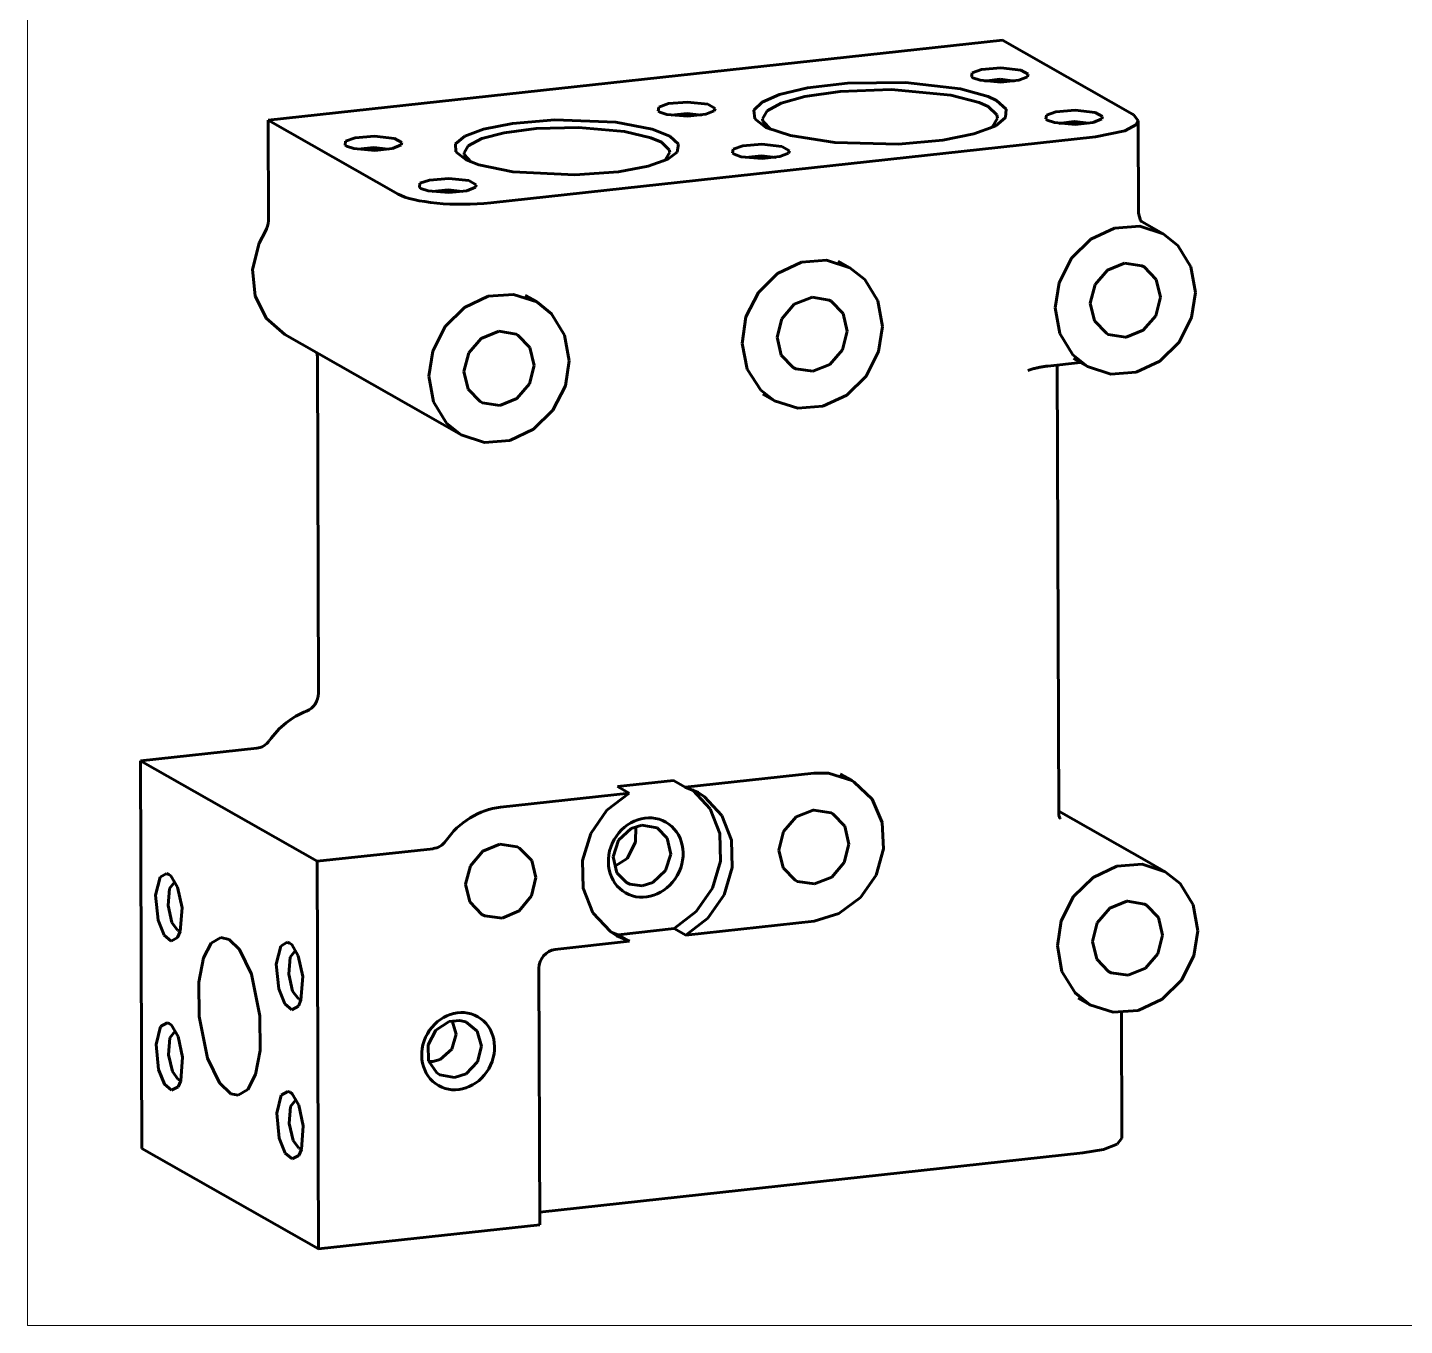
# Model space of a CAD drawing. Header units: millimetres. Extents: x 0 to 297, y 0 to 210.
# Drawn here: x 0 to 117.1, y 0 to 110.4 of the extents above; entities that cross this region are included whole.
import ezdxf

# ---------------------------------------------------------------- set-up
doc = ezdxf.new("R2010")
doc.units = ezdxf.units.MM
doc.linetypes.add('K5LT_BASIC', pattern=[0])
doc.linetypes.add('K5LT_THIN', pattern=[0])
doc.layers.add('Системный слой (1)', color=7, linetype='Continuous', true_color=0x909090)

# ---------------------------------------------------------------- blocks, each defined once
blk = doc.blocks.new('U0')
at = {"layer": 'Системный слой (1)', "color": 5, "linetype": 'K5LT_BASIC', "lineweight": 60, "true_color": 0x0000ff}
for p, q in [((65.38, 43.25), (66.83, 43.83)), ((66.83, 43.83), (66.89, 43.84)), ((66.89, 43.84), (68.35, 43.6)), ((68.35, 43.6), (68.51, 43.52)), ((68.51, 43.52), (69.53, 42.46)), ((64.32, 42.01), (65.38, 43.25)), ((69.53, 42.46), (69.88, 40.95)), ((63.91, 40.43), (64.32, 42.01)), ((64.27, 38.92), (63.91, 40.43)), ((69.88, 40.95), (69.48, 39.37)), ((65.29, 37.87), (64.27, 38.92)), ((69.48, 39.37), (68.41, 38.13)), ((65.5, 37.76), (65.29, 37.87)), ((66.96, 37.55), (65.5, 37.76)), ((68.41, 38.13), (66.96, 37.55))]:
    blk.add_line(p, q, dxfattribs=at)
blk = doc.blocks.new('U1')
at = {"layer": 'Системный слой (1)', "color": 5, "linetype": 'K5LT_BASIC', "lineweight": 60, "true_color": 0x0000ff}
for p, q in [((12.11, 24.47), (12.56, 25.03)), ((12.56, 25.03), (12.58, 25.03)), ((12.58, 25.03), (12.6, 25.03)), ((12, 23.01), (12.11, 24.47)), ((12.33, 21.59), (12, 23.01)), ((12.81, 20.92), (12.33, 21.59))]:
    blk.add_line(p, q, dxfattribs=at)
blk = doc.blocks.new('U2')
at = {"layer": 'Системный слой (1)', "color": 5, "linetype": 'K5LT_BASIC', "lineweight": 60, "true_color": 0x0000ff}
for p, q in [((34.43, 96.44), (35.79, 96.59)), ((35.79, 96.59), (37, 96.45))]:
    blk.add_line(p, q, dxfattribs=at)
blk = doc.blocks.new('U3')
at = {"layer": 'Системный слой (1)', "color": 5, "linetype": 'K5LT_BASIC', "lineweight": 60, "true_color": 0x0000ff}
for p, q in [((50.28, 41.27), (51.35, 42.27)), ((51.35, 42.27), (52.27, 42.56)), ((52.27, 42.56), (53.55, 42.32)), ((53.55, 42.32), (53.59, 42.29)), ((53.59, 42.29), (54.41, 41.46)), ((49.83, 39.87), (50.28, 41.27)), ((54.41, 41.46), (54.72, 40.09)), ((50.14, 38.51), (49.83, 39.87)), ((54.72, 40.09), (54.26, 38.69)), ((54.26, 38.69), (53.2, 37.69)), ((50.96, 37.67), (50.14, 38.51)), ((51.24, 37.53), (50.96, 37.67)), ((52.28, 37.4), (51.24, 37.53)), ((53.2, 37.69), (52.28, 37.4))]:
    blk.add_line(p, q, dxfattribs=at)
blk = doc.blocks.new('U4')
at = {"layer": 'Системный слой (1)', "color": 5, "linetype": 'K5LT_BASIC', "lineweight": 60, "true_color": 0x0000ff}
for p, q in [((59.98, 99.7), (60.02, 100.05)), ((60.1, 99.62), (59.98, 99.7)), ((60.02, 100.05), (60.84, 100.34)), ((60.71, 99.41), (60.1, 99.62)), ((60.84, 100.34), (62.47, 100.47)), ((62.47, 100.47), (64.18, 100.28)), ((64.74, 99.72), (64.01, 99.42)), ((64.18, 100.28), (64.81, 99.92)), ((64.81, 99.92), (64.74, 99.72)), ((62.49, 99.26), (60.71, 99.41)), ((64.01, 99.42), (62.49, 99.26))]:
    blk.add_line(p, q, dxfattribs=at)
blk = doc.blocks.new('U5')
at = {"layer": 'Системный слой (1)', "color": 5, "linetype": 'K5LT_BASIC', "lineweight": 60, "true_color": 0x0000ff}
for p, q in [((94.5, 94.62), (94.69, 93.99)), ((94.69, 93.99), (94.76, 93.91))]:
    blk.add_line(p, q, dxfattribs=at)
blk = doc.blocks.new('U6')
at = {"layer": 'Системный слой (1)', "color": 5, "linetype": 'K5LT_BASIC', "lineweight": 60, "true_color": 0x0000ff}
for p, q in [((91, 34.25), (92.06, 35.49)), ((92.06, 35.49), (93.51, 36.08)), ((93.51, 36.08), (93.57, 36.08)), ((93.57, 36.08), (95.03, 35.84)), ((95.03, 35.84), (95.18, 35.76)), ((95.18, 35.76), (96.21, 34.7)), ((90.59, 32.67), (91, 34.25)), ((96.21, 34.7), (96.56, 33.19)), ((96.56, 33.19), (96.16, 31.61)), ((90.95, 31.17), (90.59, 32.67)), ((91.97, 30.11), (90.95, 31.17)), ((96.16, 31.61), (95.09, 30.38)), ((92.18, 30), (91.97, 30.11)), ((93.64, 29.79), (92.18, 30)), ((95.09, 30.38), (93.64, 29.79))]:
    blk.add_line(p, q, dxfattribs=at)
blk = doc.blocks.new('U7')
at = {"layer": 'Системный слой (1)', "color": 5, "linetype": 'K5LT_BASIC', "lineweight": 60, "true_color": 0x0000ff}
for p, q in [((21.21, 18.05), (21.59, 19.58)), ((21.59, 19.58), (22.14, 19.9)), ((22.14, 19.9), (22.33, 19.84)), ((22.33, 19.84), (22.51, 19.7)), ((22.51, 19.7), (23.07, 18.75)), ((23.07, 18.75), (23.46, 16.99)), ((21.41, 15.94), (21.21, 18.05)), ((23.46, 16.99), (23.31, 14.96)), ((21.93, 14.66), (21.41, 15.94)), ((22.52, 14.16), (21.93, 14.66)), ((23.08, 14.46), (22.52, 14.16)), ((23.31, 14.96), (23.08, 14.46))]:
    blk.add_line(p, q, dxfattribs=at)
blk = doc.blocks.new('U8')
at = {"layer": 'Системный слой (1)', "color": 5, "linetype": 'K5LT_BASIC', "lineweight": 60, "true_color": 0x0000ff}
for p, q in [((13.03, 20.87), (12.81, 20.92)), ((13.06, 20.87), (13.03, 20.87))]:
    blk.add_line(p, q, dxfattribs=at)
blk = doc.blocks.new('U9')
at = {"layer": 'Системный слой (1)', "color": 5, "linetype": 'K5LT_BASIC', "lineweight": 60, "true_color": 0x0000ff}
for p, q in [((64.17, 85.63), (65.23, 86.86)), ((65.23, 86.86), (66.68, 87.45)), ((66.68, 87.45), (66.74, 87.46)), ((66.74, 87.46), (68.2, 87.22)), ((68.2, 87.22), (68.36, 87.13)), ((68.36, 87.13), (69.38, 86.07)), ((63.76, 84.05), (64.17, 85.63)), ((69.38, 86.07), (69.73, 84.57)), ((69.73, 84.57), (69.33, 82.99)), ((64.12, 82.54), (63.76, 84.05)), ((65.14, 81.48), (64.12, 82.54)), ((69.33, 82.99), (68.26, 81.75)), ((65.35, 81.38), (65.14, 81.48)), ((66.81, 81.16), (65.35, 81.38)), ((68.26, 81.75), (66.81, 81.16))]:
    blk.add_line(p, q, dxfattribs=at)
blk = doc.blocks.new('U10')
at = {"layer": 'Системный слой (1)', "color": 5, "linetype": 'K5LT_BASIC', "lineweight": 60, "true_color": 0x0000ff}
for p, q in [((16.45, 33.01), (15.63, 32.52)), ((17.16, 32.84), (16.45, 33.01)), ((18.04, 31.97), (17.16, 32.84)), ((15.63, 32.52), (14.98, 31.26)), ((19.05, 29.87), (18.04, 31.97)), ((14.98, 31.26), (14.58, 29.21)), ((19.77, 26.33), (19.05, 29.87)), ((14.58, 29.21), (14.59, 26.27)), ((14.59, 26.27), (15.32, 22.73)), ((19.79, 23.39), (19.77, 26.33)), ((15.32, 22.73), (16.32, 20.63)), ((19.39, 21.34), (19.79, 23.39)), ((18.74, 20.08), (19.39, 21.34)), ((16.32, 20.63), (17.3, 19.71)), ((17.91, 19.59), (18.74, 20.08)), ((17.3, 19.71), (17.91, 19.59))]:
    blk.add_line(p, q, dxfattribs=at)
blk = doc.blocks.new('U11')
at = {"layer": 'Системный слой (1)', "color": 5, "linetype": 'K5LT_BASIC', "lineweight": 60, "true_color": 0x0000ff}
for p, q in [((12.99, 33.57), (12.77, 33.62)), ((13.01, 33.57), (12.99, 33.57))]:
    blk.add_line(p, q, dxfattribs=at)
blk = doc.blocks.new('U12')
at = {"layer": 'Системный слой (1)', "color": 5, "linetype": 'K5LT_BASIC', "lineweight": 60, "true_color": 0x0000ff}
for p, q in [((99.22, 31.45), (99.55, 33.58)), ((87.61, 32.28), (88, 30.1)), ((98.16, 29.37), (99.22, 31.45)), ((88, 30.1), (89.11, 28.28)), ((96.51, 27.75), (98.16, 29.37)), ((89.11, 28.28), (90.36, 27.28)), ((90.36, 27.28), (92.35, 26.64)), ((94.49, 26.8), (96.51, 27.75)), ((92.35, 26.64), (94.49, 26.8))]:
    blk.add_line(p, q, dxfattribs=at)
blk = doc.blocks.new('U13')
at = {"layer": 'Системный слой (1)', "color": 5, "linetype": 'K5LT_BASIC', "lineweight": 60, "true_color": 0x0000ff}
for p, q in [((38.59, 83.96), (40.04, 84.55)), ((40.04, 84.55), (40.1, 84.56)), ((40.1, 84.56), (41.56, 84.31)), ((37.53, 82.72), (38.59, 83.96)), ((41.56, 84.31), (41.71, 84.23)), ((41.71, 84.23), (42.74, 83.17)), ((42.74, 83.17), (43.09, 81.66)), ((37.12, 81.15), (37.53, 82.72)), ((37.48, 79.64), (37.12, 81.15)), ((43.09, 81.66), (42.69, 80.09)), ((42.69, 80.09), (41.62, 78.85)), ((38.5, 78.58), (37.48, 79.64)), ((38.71, 78.47), (38.5, 78.58)), ((41.62, 78.85), (40.17, 78.26)), ((40.17, 78.26), (38.71, 78.47))]:
    blk.add_line(p, q, dxfattribs=at)
blk = doc.blocks.new('U14')
at = {"layer": 'Системный слой (1)', "color": 5, "linetype": 'K5LT_BASIC', "lineweight": 60, "true_color": 0x0000ff}
for p, q in [((65.84, 90.44), (63.81, 89.49)), ((67.98, 90.61), (65.84, 90.44)), ((69.96, 89.96), (67.98, 90.61)), ((63.81, 89.49), (62.17, 87.87)), ((71.22, 88.96), (69.96, 89.96)), ((62.17, 87.87), (61.11, 85.79)), ((72.33, 87.14), (71.22, 88.96)), ((72.72, 84.96), (72.33, 87.14)), ((61.11, 85.79), (60.78, 83.52)), ((72.39, 82.83), (72.72, 84.96)), ((60.78, 83.52), (61.22, 81.35)), ((71.33, 80.75), (72.39, 82.83)), ((61.22, 81.35), (62.37, 79.56)), ((69.69, 79.13), (71.33, 80.75)), ((62.37, 79.56), (63.54, 78.66)), ((63.54, 78.66), (65.52, 78.01)), ((67.66, 78.18), (69.69, 79.13)), ((65.52, 78.01), (67.66, 78.18))]:
    blk.add_line(p, q, dxfattribs=at)
blk = doc.blocks.new('U15')
at = {"layer": 'Системный слой (1)', "color": 5, "linetype": 'K5LT_BASIC', "lineweight": 60, "true_color": 0x0000ff}
for p, q in [((86.67, 102.95), (87.48, 103.24)), ((87.48, 103.24), (89.11, 103.37)), ((89.11, 103.37), (90.82, 103.18)), ((90.82, 103.18), (91.45, 102.83)), ((86.62, 102.61), (86.67, 102.95)), ((86.74, 102.52), (86.62, 102.61)), ((87.35, 102.31), (86.74, 102.52)), ((89.13, 102.16), (87.35, 102.31)), ((90.65, 102.33), (89.13, 102.16)), ((91.38, 102.62), (90.65, 102.33)), ((91.45, 102.83), (91.38, 102.62))]:
    blk.add_line(p, q, dxfattribs=at)
blk = doc.blocks.new('U16')
at = {"layer": 'Системный слой (1)', "color": 5, "linetype": 'K5LT_BASIC', "lineweight": 60, "true_color": 0x0000ff}
for p, q in [((66.35, 105.27), (69.76, 105.67)), ((69.76, 105.67), (74.69, 105.72)), ((74.69, 105.72), (79.38, 105.19)), ((62.48, 104.06), (63.98, 104.71)), ((63.98, 104.71), (66.35, 105.27)), ((79.38, 105.19), (81.73, 104.53)), ((81.73, 104.53), (82.44, 104.2)), ((61.78, 103.36), (62.48, 104.06)), ((61.88, 102.63), (61.78, 103.36)), ((82.44, 104.2), (83.24, 103.47)), ((83.24, 103.47), (83.2, 102.75)), ((62.82, 101.91), (61.88, 102.63)), ((62.89, 101.88), (62.82, 101.91)), ((82.23, 101.98), (80.49, 101.35)), ((82.36, 102.05), (82.23, 101.98)), ((83.2, 102.75), (82.36, 102.05)), ((64.91, 101.21), (62.89, 101.88)), ((68.67, 100.62), (64.91, 101.21)), ((77.86, 100.82), (74.1, 100.49)), ((80.49, 101.35), (77.86, 100.82)), ((74.1, 100.49), (68.67, 100.62))]:
    blk.add_line(p, q, dxfattribs=at)
blk = doc.blocks.new('U17')
at = {"layer": 'Системный слой (1)', "color": 5, "linetype": 'K5LT_BASIC', "lineweight": 60, "true_color": 0x0000ff}
for p, q in [((53.66, 103.3), (53.7, 103.64)), ((53.78, 103.21), (53.66, 103.3)), ((53.7, 103.64), (54.52, 103.93)), ((54.39, 103), (53.78, 103.21)), ((54.52, 103.93), (56.15, 104.06)), ((56.15, 104.06), (57.86, 103.87)), ((58.42, 103.31), (57.69, 103.02)), ((57.86, 103.87), (58.49, 103.52)), ((58.49, 103.52), (58.42, 103.31)), ((56.17, 102.86), (54.39, 103)), ((57.69, 103.02), (56.17, 102.86))]:
    blk.add_line(p, q, dxfattribs=at)
blk = doc.blocks.new('U18')
at = {"layer": 'Системный слой (1)', "color": 5, "linetype": 'K5LT_BASIC', "lineweight": 60, "true_color": 0x0000ff}
for p, q in [((39.19, 87.54), (37.17, 86.58)), ((41.34, 87.7), (39.19, 87.54)), ((43.32, 87.06), (41.34, 87.7)), ((44.58, 86.06), (43.32, 87.06)), ((37.17, 86.58), (35.52, 84.96)), ((45.69, 84.24), (44.58, 86.06)), ((35.52, 84.96), (34.47, 82.88)), ((46.08, 82.06), (45.69, 84.24)), ((34.47, 82.88), (34.14, 80.75))]:
    blk.add_line(p, q, dxfattribs=at)
blk = doc.blocks.new('U19')
at = {"layer": 'Системный слой (1)', "color": 5, "linetype": 'K5LT_BASIC', "lineweight": 60, "true_color": 0x0000ff}
for p, q in [((57.04, 45.32), (55.94, 45.8)), ((57.58, 44.97), (57.04, 45.32)), ((59.06, 43.37), (57.58, 44.97)), ((59.88, 41.28), (59.06, 43.37)), ((59.94, 38.94), (59.88, 41.28)), ((59.25, 36.63), (59.94, 38.94)), ((57.87, 34.64), (59.25, 36.63)), ((55.99, 33.2), (57.87, 34.64))]:
    blk.add_line(p, q, dxfattribs=at)
blk = doc.blocks.new('U20')
at = {"layer": 'Системный слой (1)', "color": 5, "linetype": 'K5LT_BASIC', "lineweight": 60, "true_color": 0x0000ff}
for p, q in [((37.48, 100.34), (38.66, 100.95)), ((38.66, 100.95), (40.54, 101.45)), ((40.54, 101.45), (43.26, 101.81)), ((43.26, 101.81), (46.87, 101.9)), ((46.87, 101.9), (50.78, 101.56)), ((50.78, 101.56), (53.03, 101.03)), ((53.03, 101.03), (53.92, 100.64)), ((37.13, 99.73), (37.48, 100.34)), ((37.14, 99.61), (37.13, 99.73)), ((37.7, 98.97), (37.14, 99.61)), ((53.92, 100.64), (54.59, 100)), ((54.63, 99.79), (54.27, 99.18)), ((54.59, 100), (54.63, 99.79)), ((54.27, 99.18), (54.06, 99.03))]:
    blk.add_line(p, q, dxfattribs=at)
blk = doc.blocks.new('U21')
at = {"layer": 'Системный слой (1)', "color": 5, "linetype": 'K5LT_BASIC', "lineweight": 60, "true_color": 0x0000ff}
for p, q in [((38.78, 101.76), (41.25, 102.25)), ((41.25, 102.25), (44.85, 102.54)), ((44.85, 102.54), (50.05, 102.34)), ((50.05, 102.34), (53.15, 101.76)), ((36.42, 100.51), (37.2, 101.16)), ((37.2, 101.16), (38.78, 101.76)), ((53.15, 101.76), (54.65, 101.17)), ((54.65, 101.17), (55.38, 100.49)), ((36.44, 99.83), (36.42, 100.51)), ((37.3, 99.15), (36.44, 99.83)), ((55.26, 99.81), (54.46, 99.21)), ((55.38, 100.49), (55.26, 99.81)), ((38.39, 98.73), (37.3, 99.15)), ((41.28, 98.14), (38.39, 98.73)), ((52.81, 98.62), (50.26, 98.14)), ((54.46, 99.21), (52.81, 98.62)), ((46.55, 97.87), (41.28, 98.14)), ((50.26, 98.14), (46.55, 97.87))]:
    blk.add_line(p, q, dxfattribs=at)
blk = doc.blocks.new('U22')
at = {"layer": 'Системный слой (1)', "color": 5, "linetype": 'K5LT_BASIC', "lineweight": 60, "true_color": 0x0000ff}
for p, q in [((54.76, 102.94), (56.11, 103.09)), ((56.11, 103.09), (57.33, 102.95))]:
    blk.add_line(p, q, dxfattribs=at)
blk = doc.blocks.new('U23')
at = {"layer": 'Системный слой (1)', "color": 5, "linetype": 'K5LT_BASIC', "lineweight": 60, "true_color": 0x0000ff}
for p, q in [((10.89, 36.59), (11.27, 38.12)), ((11.27, 38.12), (11.83, 38.44)), ((11.83, 38.44), (12.02, 38.37)), ((12.02, 38.37), (12.2, 38.24)), ((12.2, 38.24), (12.76, 37.29)), ((11.1, 34.48), (10.89, 36.59)), ((12.76, 37.29), (13.14, 35.52)), ((13.14, 35.52), (12.99, 33.5)), ((11.61, 33.2), (11.1, 34.48)), ((12.21, 32.7), (11.61, 33.2)), ((12.77, 33), (12.21, 32.7)), ((12.99, 33.5), (12.77, 33))]:
    blk.add_line(p, q, dxfattribs=at)
blk = doc.blocks.new('U24')
at = {"layer": 'Системный слой (1)', "color": 5, "linetype": 'K5LT_BASIC', "lineweight": 60, "true_color": 0x0000ff}
for p, q in [((12.07, 37.16), (12.52, 37.73)), ((12.52, 37.73), (12.53, 37.73)), ((12.53, 37.73), (12.56, 37.73)), ((11.95, 35.71), (12.07, 37.16)), ((12.28, 34.28), (11.95, 35.71)), ((12.77, 33.62), (12.28, 34.28))]:
    blk.add_line(p, q, dxfattribs=at)
blk = doc.blocks.new('U25')
at = {"layer": 'Системный слой (1)', "color": 5, "linetype": 'K5LT_BASIC', "lineweight": 60, "true_color": 0x0000ff}
for p, q in [((10.94, 23.89), (11.32, 25.42)), ((11.32, 25.42), (11.87, 25.74)), ((11.87, 25.74), (12.06, 25.68)), ((12.06, 25.68), (12.24, 25.54)), ((12.24, 25.54), (12.8, 24.59)), ((11.14, 21.78), (10.94, 23.89)), ((12.8, 24.59), (13.19, 22.83)), ((13.19, 22.83), (13.04, 20.8)), ((11.66, 20.51), (11.14, 21.78)), ((12.25, 20), (11.66, 20.51)), ((12.81, 20.3), (12.25, 20)), ((13.04, 20.8), (12.81, 20.3))]:
    blk.add_line(p, q, dxfattribs=at)
blk = doc.blocks.new('U26')
at = {"layer": 'Системный слой (1)', "color": 5, "linetype": 'K5LT_BASIC', "lineweight": 60, "true_color": 0x0000ff}
for p, q in [((92.7, 15.43), (91.52, 14.98)), ((93.09, 15.93), (92.7, 15.43)), ((91.52, 14.98), (89.77, 14.68))]:
    blk.add_line(p, q, dxfattribs=at)
blk = doc.blocks.new('U27')
at = {"layer": 'Системный слой (1)', "color": 5, "linetype": 'K5LT_BASIC', "lineweight": 60, "true_color": 0x0000ff}
for p, q in [((93.35, 101.6), (94.33, 102.14)), ((94.08, 102.99), (93.99, 103.04)), ((94.48, 102.46), (94.08, 102.99)), ((94.33, 102.14), (94.48, 102.46)), ((90.85, 101.1), (93.35, 101.6))]:
    blk.add_line(p, q, dxfattribs=at)
blk = doc.blocks.new('U28')
at = {"layer": 'Системный слой (1)', "color": 5, "linetype": 'K5LT_BASIC', "lineweight": 60, "true_color": 0x0000ff}
for p, q in [((56.59, 45.54), (56.53, 45.58)), ((58.07, 43.93), (56.59, 45.54)), ((58.89, 41.84), (58.07, 43.93)), ((58.96, 39.5), (58.89, 41.84)), ((58.26, 37.19), (58.96, 39.5)), ((56.89, 35.2), (58.26, 37.19)), ((55, 33.76), (56.89, 35.2))]:
    blk.add_line(p, q, dxfattribs=at)
blk = doc.blocks.new('U29')
at = {"layer": 'Системный слой (1)', "color": 5, "linetype": 'K5LT_BASIC', "lineweight": 60, "true_color": 0x0000ff}
for p, q in [((22.34, 31.32), (22.79, 31.89)), ((22.79, 31.89), (22.8, 31.89)), ((22.8, 31.89), (22.83, 31.89)), ((22.22, 29.87), (22.34, 31.32)), ((22.55, 28.44), (22.22, 29.87)), ((23.04, 27.78), (22.55, 28.44))]:
    blk.add_line(p, q, dxfattribs=at)
blk = doc.blocks.new('U30')
at = {"layer": 'Системный слой (1)', "color": 5, "linetype": 'K5LT_BASIC', "lineweight": 60, "true_color": 0x0000ff}
for p, q in [((23.26, 27.73), (23.04, 27.78)), ((23.28, 27.73), (23.26, 27.73))]:
    blk.add_line(p, q, dxfattribs=at)
blk = doc.blocks.new('U31')
at = {"layer": 'Системный слой (1)', "color": 5, "linetype": 'K5LT_BASIC', "lineweight": 60, "true_color": 0x0000ff}
for p, q in [((51.17, 45.28), (49.28, 43.84)), ((49.28, 43.84), (47.91, 41.85)), ((47.91, 41.85), (47.21, 39.54)), ((47.21, 39.54), (47.28, 37.2)), ((47.28, 37.2), (48.1, 35.11)), ((48.1, 35.11), (49.58, 33.51)), ((49.58, 33.51), (50.12, 33.15)), ((50.12, 33.15), (51.21, 32.68))]:
    blk.add_line(p, q, dxfattribs=at)
blk = doc.blocks.new('U32')
at = {"layer": 'Системный слой (1)', "color": 5, "linetype": 'K5LT_BASIC', "lineweight": 60, "true_color": 0x0000ff}
for p, q in [((21.16, 30.74), (21.54, 32.27)), ((21.54, 32.27), (22.1, 32.6)), ((22.1, 32.6), (22.29, 32.53)), ((22.29, 32.53), (22.47, 32.4)), ((22.47, 32.4), (23.03, 31.45)), ((21.37, 28.64), (21.16, 30.74)), ((23.03, 31.45), (23.41, 29.68)), ((23.41, 29.68), (23.26, 27.66)), ((21.88, 27.36), (21.37, 28.64)), ((22.48, 26.86), (21.88, 27.36)), ((23.04, 27.16), (22.48, 26.86)), ((23.26, 27.66), (23.04, 27.16))]:
    blk.add_line(p, q, dxfattribs=at)
blk = doc.blocks.new('U33')
at = {"layer": 'Системный слой (1)', "color": 5, "linetype": 'K5LT_BASIC', "lineweight": 60, "true_color": 0x0000ff}
for p, q in [((51.72, 41.11), (51.76, 42.45)), ((51, 39.73), (51.72, 41.11)), ((49.92, 39.04), (51, 39.73))]:
    blk.add_line(p, q, dxfattribs=at)
blk = doc.blocks.new('U34')
at = {"layer": 'Системный слой (1)', "color": 5, "linetype": 'K5LT_BASIC', "lineweight": 60, "true_color": 0x0000ff}
for p, q in [((36.13, 25.92), (36.47, 24.79)), ((36.47, 24.79), (36.09, 23.49)), ((36.09, 23.49), (35.09, 22.61)), ((34.47, 22.44), (34.15, 22.44)), ((35.09, 22.61), (34.47, 22.44))]:
    blk.add_line(p, q, dxfattribs=at)
blk = doc.blocks.new('U35')
at = {"layer": 'Системный слой (1)', "color": 5, "linetype": 'K5LT_BASIC', "lineweight": 60, "true_color": 0x0000ff}
for p, q in [((61.08, 99.34), (62.43, 99.5)), ((62.43, 99.5), (63.65, 99.35))]:
    blk.add_line(p, q, dxfattribs=at)
blk = doc.blocks.new('U36')
at = {"layer": 'Системный слой (1)', "color": 5, "linetype": 'K5LT_BASIC', "lineweight": 60, "true_color": 0x0000ff}
for p, q in [((91.88, 89.77), (93.32, 90.36)), ((93.32, 90.36), (94.79, 90.14)), ((90.81, 88.53), (91.88, 89.77)), ((94.79, 90.14), (95, 90.04)), ((95, 90.04), (96.02, 88.98)), ((90.41, 86.95), (90.81, 88.53)), ((96.02, 88.98), (96.38, 87.47)), ((90.76, 85.45), (90.41, 86.95)), ((96.38, 87.47), (95.97, 85.89)), ((95.97, 85.89), (94.91, 84.66)), ((91.78, 84.39), (90.76, 85.45)), ((91.94, 84.3), (91.78, 84.39)), ((94.91, 84.66), (93.46, 84.07)), ((93.4, 84.06), (91.94, 84.3)), ((93.46, 84.07), (93.4, 84.06))]:
    blk.add_line(p, q, dxfattribs=at)
blk = doc.blocks.new('U37')
at = {"layer": 'Системный слой (1)', "color": 5, "linetype": 'K5LT_BASIC', "lineweight": 60, "true_color": 0x0000ff}
for p, q in [((23.3, 15.03), (23.08, 15.08)), ((23.33, 15.03), (23.3, 15.03))]:
    blk.add_line(p, q, dxfattribs=at)
blk = doc.blocks.new('U38')
at = {"layer": 'Системный слой (1)', "color": 5, "linetype": 'K5LT_BASIC', "lineweight": 60, "true_color": 0x0000ff}
for p, q in [((37.68, 39.1), (38.74, 40.34)), ((38.74, 40.34), (40.19, 40.93)), ((40.19, 40.93), (41.66, 40.72)), ((41.66, 40.72), (41.86, 40.61)), ((41.86, 40.61), (42.89, 39.55)), ((37.27, 37.53), (37.68, 39.1)), ((42.89, 39.55), (43.24, 38.11)), ((37.63, 36.02), (37.27, 37.53)), ((43.24, 38.11), (42.87, 36.53)), ((42.87, 36.53), (41.83, 35.27)), ((38.65, 34.96), (37.63, 36.02)), ((41.83, 35.27), (40.39, 34.65)), ((38.91, 34.83), (38.65, 34.96)), ((40.39, 34.65), (38.91, 34.83))]:
    blk.add_line(p, q, dxfattribs=at)
blk = doc.blocks.new('U39')
at = {"layer": 'Системный слой (1)', "color": 5, "linetype": 'K5LT_BASIC', "lineweight": 60, "true_color": 0x0000ff}
for p, q in [((87.72, 102.25), (89.07, 102.4)), ((89.07, 102.4), (90.29, 102.26))]:
    blk.add_line(p, q, dxfattribs=at)
blk = doc.blocks.new('U40')
at = {"layer": 'Системный слой (1)', "color": 5, "linetype": 'K5LT_BASIC', "lineweight": 60, "true_color": 0x0000ff}
for p, q in [((92.67, 39.06), (90.64, 38.11)), ((94.81, 39.23), (92.67, 39.06)), ((96.79, 38.58), (94.81, 39.23)), ((90.64, 38.11), (88.99, 36.49)), ((98.05, 37.58), (96.79, 38.58)), ((99.16, 35.77), (98.05, 37.58)), ((88.99, 36.49), (87.94, 34.41)), ((99.55, 33.58), (99.16, 35.77)), ((87.94, 34.41), (87.61, 32.28))]:
    blk.add_line(p, q, dxfattribs=at)
blk = doc.blocks.new('U41')
at = {"layer": 'Системный слой (1)', "color": 5, "linetype": 'K5LT_BASIC', "lineweight": 60, "true_color": 0x0000ff}
for p, q in [((92.48, 93.34), (90.45, 92.39)), ((94.62, 93.51), (92.48, 93.34)), ((96.6, 92.86), (94.62, 93.51)), ((97.86, 91.86), (96.6, 92.86)), ((90.45, 92.39), (88.81, 90.77)), ((98.97, 90.05), (97.86, 91.86)), ((88.81, 90.77), (87.75, 88.69)), ((99.36, 87.86), (98.97, 90.05)), ((87.75, 88.69), (87.42, 86.56))]:
    blk.add_line(p, q, dxfattribs=at)
blk = doc.blocks.new('U42')
at = {"layer": 'Системный слой (1)', "color": 5, "linetype": 'K5LT_BASIC', "lineweight": 60, "true_color": 0x0000ff}
for p, q in [((81.71, 103.67), (82.46, 102.97)), ((82.13, 102.01), (81.83, 101.8)), ((82.52, 102.7), (82.13, 102.01)), ((82.46, 102.97), (82.52, 102.7))]:
    blk.add_line(p, q, dxfattribs=at)
blk = doc.blocks.new('U43')
at = {"layer": 'Системный слой (1)', "color": 5, "linetype": 'K5LT_BASIC', "lineweight": 60, "true_color": 0x0000ff}
for p, q in [((80.35, 106.55), (81.16, 106.83)), ((81.16, 106.83), (82.79, 106.97)), ((82.79, 106.97), (84.5, 106.78)), ((84.5, 106.78), (85.13, 106.42)), ((80.3, 106.2), (80.35, 106.55)), ((80.42, 106.12), (80.3, 106.2)), ((81.03, 105.91), (80.42, 106.12)), ((82.81, 105.76), (81.03, 105.91)), ((84.33, 105.92), (82.81, 105.76)), ((85.06, 106.22), (84.33, 105.92)), ((85.13, 106.42), (85.06, 106.22))]:
    blk.add_line(p, q, dxfattribs=at)
blk = doc.blocks.new('U44')
at = {"layer": 'Системный слой (1)', "color": 5, "linetype": 'K5LT_BASIC', "lineweight": 60, "true_color": 0x0000ff}
for p, q in [((28.11, 100.04), (29.47, 100.19)), ((29.47, 100.19), (30.68, 100.04))]:
    blk.add_line(p, q, dxfattribs=at)
blk = doc.blocks.new('U45')
at = {"layer": 'Системный слой (1)', "color": 5, "linetype": 'K5LT_BASIC', "lineweight": 60, "true_color": 0x0000ff}
for p, q in [((19.7, 92.06), (20.23, 93.09)), ((19.15, 89.82), (19.7, 92.06)), ((19.36, 87.59), (19.15, 89.82)), ((20.31, 85.67), (19.36, 87.59)), ((21.88, 84.29), (20.31, 85.67))]:
    blk.add_line(p, q, dxfattribs=at)
blk = doc.blocks.new('U46')
at = {"layer": 'Системный слой (1)', "color": 5, "linetype": 'K5LT_BASIC', "lineweight": 60, "true_color": 0x0000ff}
for p, q in [((99.03, 85.73), (99.36, 87.86)), ((87.42, 86.56), (87.81, 84.38)), ((97.97, 83.65), (99.03, 85.73)), ((87.81, 84.38), (88.92, 82.56)), ((96.33, 82.03), (97.97, 83.65)), ((88.92, 82.56), (90.18, 81.56)), ((94.3, 81.08), (96.33, 82.03)), ((90.18, 81.56), (92.16, 80.92)), ((92.16, 80.92), (94.3, 81.08))]:
    blk.add_line(p, q, dxfattribs=at)
blk = doc.blocks.new('U47')
at = {"layer": 'Системный слой (1)', "color": 5, "linetype": 'K5LT_BASIC', "lineweight": 60, "true_color": 0x0000ff}
for p, q in [((81.4, 105.84), (82.75, 106)), ((82.75, 106), (83.97, 105.85))]:
    blk.add_line(p, q, dxfattribs=at)
blk = doc.blocks.new('U48')
at = {"layer": 'Системный слой (1)', "color": 5, "linetype": 'K5LT_BASIC', "lineweight": 60, "true_color": 0x0000ff}
for p, q in [((27.02, 100.39), (27.06, 100.74)), ((27.06, 100.74), (27.88, 101.03)), ((27.88, 101.03), (29.51, 101.16)), ((29.51, 101.16), (31.21, 100.97)), ((31.21, 100.97), (31.85, 100.62)), ((27.14, 100.31), (27.02, 100.39)), ((27.75, 100.1), (27.14, 100.31)), ((29.53, 99.95), (27.75, 100.1)), ((31.05, 100.11), (29.53, 99.95)), ((31.78, 100.41), (31.05, 100.11)), ((31.85, 100.62), (31.78, 100.41))]:
    blk.add_line(p, q, dxfattribs=at)
blk = doc.blocks.new('U49')
at = {"layer": 'Системный слой (1)', "color": 5, "linetype": 'K5LT_BASIC', "lineweight": 60, "true_color": 0x0000ff}
for p, q in [((33.38, 97.15), (34.2, 97.43)), ((34.2, 97.43), (35.83, 97.57)), ((35.83, 97.57), (37.53, 97.38)), ((37.53, 97.38), (38.17, 97.02)), ((33.34, 96.8), (33.38, 97.15)), ((33.46, 96.72), (33.34, 96.8)), ((34.07, 96.51), (33.46, 96.72)), ((35.85, 96.36), (34.07, 96.51)), ((37.37, 96.52), (35.85, 96.36)), ((38.1, 96.82), (37.37, 96.52)), ((38.17, 97.02), (38.1, 96.82))]:
    blk.add_line(p, q, dxfattribs=at)
blk = doc.blocks.new('U50')
at = {"layer": 'Системный слой (1)', "color": 5, "linetype": 'K5LT_BASIC', "lineweight": 60, "true_color": 0x0000ff}
for p, q in [((68.13, 46.99), (66.88, 46.99)), ((70.11, 46.34), (68.13, 46.99)), ((70.33, 46.21), (70.11, 46.34)), ((71.84, 44.76), (70.33, 46.21)), ((72.7, 42.78), (71.84, 44.76)), ((72.82, 40.53), (72.7, 42.78)), ((72.18, 38.31), (72.82, 40.53)), ((70.86, 36.39), (72.18, 38.31)), ((69.03, 35.03), (70.86, 36.39)), ((66.92, 34.39), (69.03, 35.03))]:
    blk.add_line(p, q, dxfattribs=at)
blk = doc.blocks.new('U51')
at = {"layer": 'Системный слой (1)', "color": 5, "linetype": 'K5LT_BASIC', "lineweight": 60, "true_color": 0x0000ff}
for p, q in [((45.75, 79.93), (46.08, 82.06)), ((34.14, 80.75), (34.53, 78.57)), ((44.69, 77.85), (45.75, 79.93)), ((34.53, 78.57), (35.64, 76.75)), ((43.04, 76.23), (44.69, 77.85)), ((35.64, 76.75), (36.89, 75.76)), ((41.02, 75.27), (43.04, 76.23)), ((36.89, 75.76), (38.88, 75.11)), ((38.88, 75.11), (41.02, 75.27))]:
    blk.add_line(p, q, dxfattribs=at)
blk = doc.blocks.new('U52')
at = {"layer": 'Системный слой (1)', "color": 5, "linetype": 'K5LT_BASIC', "lineweight": 60, "true_color": 0x0000ff}
for p, q in [((64.1, 103.97), (66.12, 104.54)), ((66.12, 104.54), (69.12, 104.97)), ((69.12, 104.97), (73.46, 105.12)), ((73.46, 105.12), (78.54, 104.65)), ((78.54, 104.65), (80.94, 104.02)), ((62.52, 102.63), (62.92, 103.32)), ((62.92, 103.32), (64.1, 103.97)), ((80.94, 104.02), (81.71, 103.67)), ((62.56, 102.43), (62.52, 102.63)), ((63.22, 101.73), (62.56, 102.43))]:
    blk.add_line(p, q, dxfattribs=at)
blk = doc.blocks.new('U53')
at = {"layer": 'Системный слой (1)', "color": 5, "linetype": 'K5LT_BASIC', "lineweight": 60, "true_color": 0x0000ff}
for p, q in [((22.38, 18.62), (22.83, 19.19)), ((22.83, 19.19), (22.85, 19.19)), ((22.85, 19.19), (22.87, 19.19)), ((22.27, 17.17), (22.38, 18.62)), ((22.59, 15.74), (22.27, 17.17)), ((23.08, 15.08), (22.59, 15.74))]:
    blk.add_line(p, q, dxfattribs=at)
blk = doc.blocks.new('U54')
at = {"layer": 'Системный слой (1)', "color": 5, "linetype": 'K5LT_BASIC', "lineweight": 60, "true_color": 0x0000ff}
for p, q in [((34.73, 25.12), (35.88, 25.86)), ((35.88, 25.86), (36.74, 25.95)), ((36.74, 25.95), (37.29, 25.83)), ((37.29, 25.83), (38.26, 25.04)), ((34.08, 23.88), (34.73, 25.12)), ((38.26, 25.04), (38.62, 23.76)), ((34.12, 22.52), (34.08, 23.88)), ((38.62, 23.76), (38.27, 22.42)), ((34.82, 21.5), (34.12, 22.52)), ((38.27, 22.42), (37.3, 21.41)), ((35.08, 21.32), (34.82, 21.5)), ((36.32, 21.08), (35.08, 21.32)), ((37.3, 21.41), (36.32, 21.08))]:
    blk.add_line(p, q, dxfattribs=at)
blk = doc.blocks.new('U161')
at = {"color": 7, "linetype": 'K5LT_THIN', "lineweight": 18}
for p, q in [((0, 0), (0, 210)), ((297, 0), (0, 0))]:
    blk.add_line(p, q, dxfattribs=at)

msp = doc.modelspace()

# ---------------------------------------------------------------- linework, layer by layer
at = {"layer": 'Системный слой (1)', "color": 5, "linetype": 'K5LT_BASIC', "lineweight": 60, "true_color": 0x0000ff}
for p, q in [((82.93, 109.33), (20.46, 102.53)), ((93.99, 103.04), (82.93, 109.33)), ((20.46, 102.53), (20.49, 93.96)), ((20.46, 102.53), (31.52, 96.24)), ((94.48, 102.46), (94.5, 94.62)), ((39.4, 95.49), (90.85, 101.1)), ((95.02, 93.76), (94.74, 93.92)), ((96.6, 92.86), (95.02, 93.76)), ((69.96, 89.96), (68.97, 90.52)), ((68.97, 90.52), (68.97, 90.52)), ((42.33, 87.62), (43.32, 87.06)), ((42.33, 87.62), (42.33, 87.62)), ((21.88, 84.29), (35.31, 76.65)), ((24.66, 82.38), (24.62, 82.74)), ((24.76, 53.78), (24.66, 82.38)), ((88.97, 82.25), (88.97, 82.25)), ((90.18, 81.56), (88.97, 82.25)), ((88.97, 82.25), (88.97, 82.25)), ((85.1, 81.24), (85.1, 81.24)), ((85.1, 81.24), (85.1, 81.24)), ((89.56, 81.91), (86.79, 81.61)), ((87.73, 43.53), (87.59, 81.7)), ((63.54, 78.66), (62.55, 79.22)), ((62.55, 79.22), (62.55, 79.22)), ((36.89, 75.76), (35.31, 76.65)), ((19.5, 49.09), (9.62, 48.02)), ((9.62, 48.02), (9.73, 15.06)), ((24.63, 39.48), (9.62, 48.02)), ((66.88, 46.99), (55.94, 45.8)), ((69.13, 46.9), (69.13, 46.9)), ((70.11, 46.34), (69.13, 46.9)), ((52.57, 46.1), (50.18, 45.84)), ((50.18, 45.84), (51.17, 45.28)), ((54.96, 46.36), (52.57, 46.1)), ((54.96, 46.36), (55.94, 45.8)), ((51.17, 45.28), (40.24, 44.09)), ((87.72, 43.74), (95.21, 39.48)), ((87.73, 43.53), (87.73, 43.53)), ((87.85, 43.12), (87.85, 43.12)), ((34.51, 40.55), (24.63, 39.48)), ((24.74, 6.52), (24.63, 39.48)), ((96.79, 38.58), (95.21, 39.48)), ((55.99, 33.2), (66.92, 34.39)), ((49.64, 33.46), (50.23, 33.24)), ((50.23, 33.24), (55, 33.76)), ((50.23, 33.24), (51.21, 32.68)), ((55, 33.76), (55.99, 33.2)), ((44.87, 31.99), (51.21, 32.68)), ((43.57, 8.57), (43.5, 30.38)), ((89.38, 27.84), (90.36, 27.28)), ((93.09, 15.93), (93.06, 26.6)), ((9.73, 15.06), (24.74, 6.52)), ((89.77, 14.68), (43.57, 9.65)), ((43.57, 8.57), (24.74, 6.52))]:
    msp.add_line(p, q, dxfattribs=at)
for centre, major_axis, ratio, start_param, end_param in [((37.03, 96.84), (-6, -0.02), 0.245929, 0.405213, 1.976009), ((19.11, 93.81), (0.74, 1.3), 0.890793, 4.661893, 5.284261), ((86.63, 83.1), (0.16, -1.49), 0.382107, 6.283168, 6.283185), ((23.38, 53.63), (0.74, 1.3), 0.890793, 3.966145, 5.284261), ((25.25, 46.32), (-3.21, -5.65), 0.890793, 3.966145, 4.60913), ((19.49, 50.55), (-0.74, -1.3), 0.890793, 0.571872, 1.467537), ((40.26, 37.79), (3.21, 5.65), 0.890793, 0.571872, 1.467537), ((34.5, 42.01), (0.74, 1.3), 0.890793, 3.713465, 4.60913), ((44.88, 30.53), (-0.74, -1.3), 0.890793, 3.713465, 5.284261)]:
    msp.add_ellipse(centre, major_axis=major_axis, ratio=ratio, start_param=start_param, end_param=end_param, dxfattribs=at)
for centre, major_axis in [((52.59, 39.8), (1.71, 3.01)), ((36.63, 23.33), (-1.67, -2.93))]:
    msp.add_ellipse(centre, major_axis=major_axis, ratio=0.890793, dxfattribs=at)
for points, knots in [([(94.74, 93.92), (94.74, 93.92), (94.75, 93.92), (94.76, 93.91), (94.76, 93.91), (94.77, 93.91), (94.77, 93.9), (94.77, 93.9)], [2.88971, 2.88971, 2.88971, 2.88971, 3.6, 3.6, 4.8, 4.8, 6, 6, 6, 6]), ([(86.79, 81.61), (86.68, 81.6), (86.57, 81.58), (86.34, 81.54), (86.23, 81.52), (86, 81.48), (85.89, 81.45), (85.67, 81.4), (85.55, 81.37), (85.33, 81.31), (85.21, 81.27), (85.1, 81.24)], [0, 0, 0, 0, 2, 2, 4, 4, 6, 6, 8, 8, 9.999996, 9.999996, 9.999996, 9.999996]), ([(87.73, 43.53), (87.73, 43.49), (87.73, 43.46), (87.74, 43.39), (87.75, 43.35), (87.76, 43.29), (87.78, 43.26), (87.8, 43.2), (87.81, 43.18), (87.83, 43.14), (87.84, 43.13), (87.85, 43.12), (87.85, 43.12), (87.85, 43.12)], [0, 0, 0, 0, 2.300566, 2.300566, 4.557309, 4.557309, 6.934179, 6.934179, 9.478203, 9.478203, 11.96944, 11.96944, 13, 13, 13, 13])]:
    msp.add_open_spline(points, degree=3, knots=knots, dxfattribs=at)

# ---------------------------------------------------------------- block references
msp.add_blockref('U161', (0, 0))
at = {"layer": 'Системный слой (1)'}
for name in ['U43', 'U16', 'U47', 'U52', 'U17', 'U22', 'U42', 'U15', 'U21', 'U39', 'U27', 'U48', 'U20', 'U44', 'U4', 'U35', 'U49', 'U2', 'U5', 'U45', 'U41', 'U14', 'U36', 'U46', 'U18', 'U9', 'U13', 'U51', 'U50', 'U19', 'U31', 'U28', 'U0', 'U3', 'U33', 'U38', 'U40', 'U23', 'U24', 'U6', 'U11', 'U10', 'U12', 'U32', 'U29', 'U30', 'U54', 'U34', 'U25', 'U1', 'U8', 'U7', 'U53', 'U26', 'U37']:
    msp.add_blockref(name, (0, 0), dxfattribs=at)

doc.saveas('drawing.dxf')
